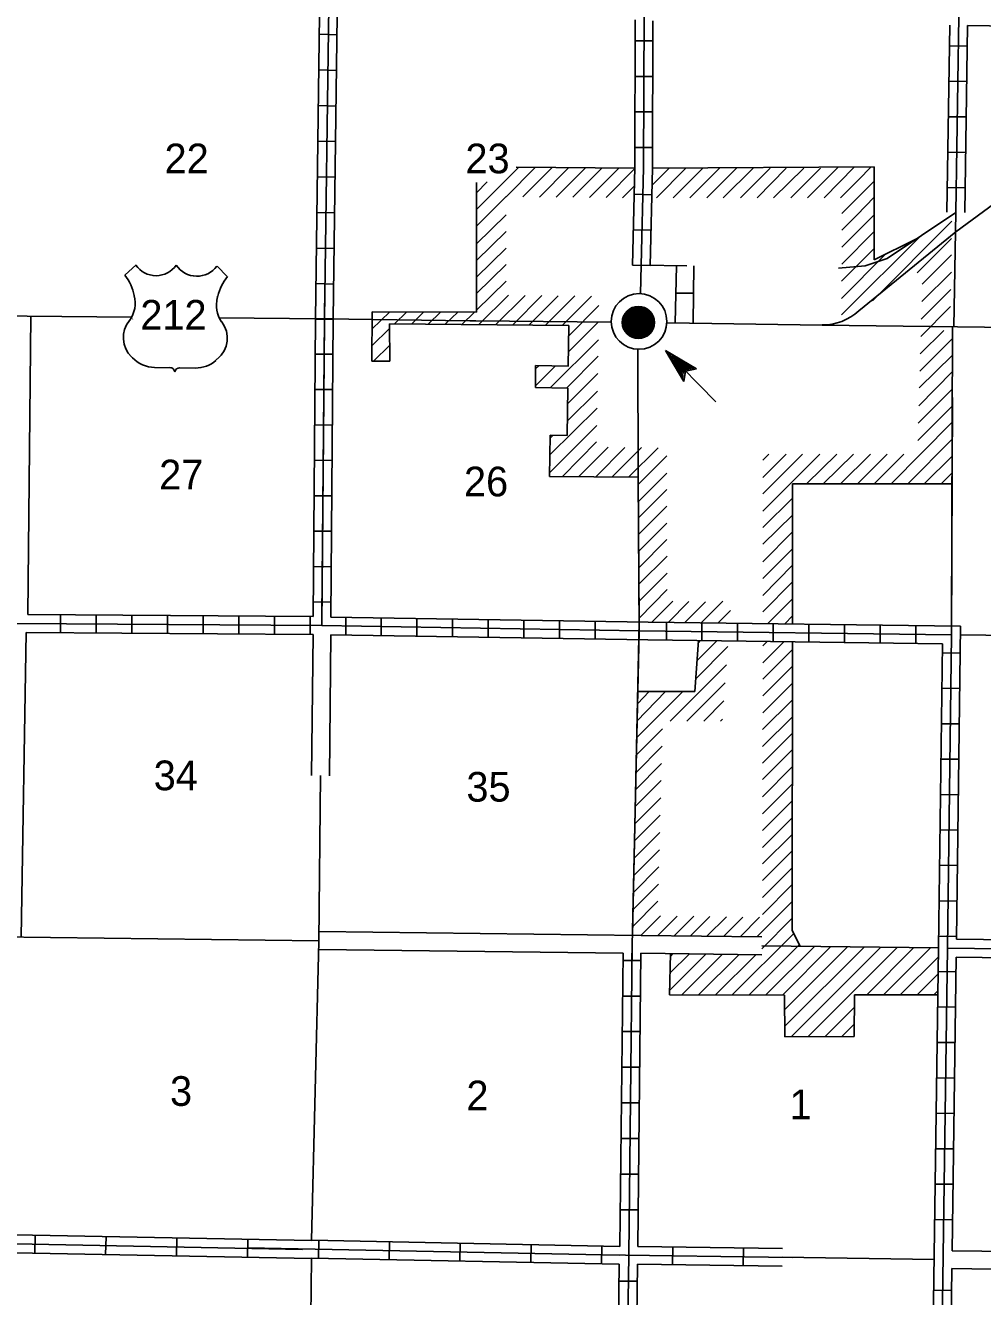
# Model space of a CAD drawing. Extents: x 1142892 to 1570202, y 16283729 to 16658946.
# Drawn here: x 1381881 to 1397999, y 16338242 to 16359654 of the extents above; entities that cross this region are included whole.
import ezdxf

# ---------------------------------------------------------------- set-up
doc = ezdxf.new("R2010")
doc.units = 0
for name, color, linetype in [('L10', 7, 'Continuous'), ('L11', 7, 'Continuous'), ('L13', 7, 'Continuous'), ('L14', 7, 'Continuous'), ('L16', 7, 'Continuous'), ('L28', 7, 'Continuous'), ('L3', 7, 'Continuous'), ('L4', 7, 'Continuous'), ('L5', 7, 'Continuous'), ('L8', 7, 'Continuous'), ('L9', 7, 'Continuous')]:
    doc.layers.add(name, color=color, linetype=linetype)

msp = doc.modelspace()

# ---------------------------------------------------------------- linework, layer by layer
at = {"layer": 'L10'}
msp.add_line((1397747, 16359651), (1402557, 16359604), dxfattribs=at)
at = {"layer": 'L11'}
for p, q in [((1381924, 16349729), (1381974, 16354754)), ((1381807, 16344297), (1381891, 16349428)), ((1386826, 16344389), (1392252, 16344324)), ((1392252, 16344324), (1394284, 16344300)), ((1386823, 16344089), (1391947, 16344028)), ((1392247, 16344024), (1394279, 16344000)), ((1397486, 16339013), (1402334, 16338946)), ((1397482, 16338713), (1402331, 16338646))]:
    msp.add_line(p, q, dxfattribs=at)
for points in [[(1386701, 16347019), (1386724, 16349396)], [(1387001, 16347016), (1387024, 16349388)]]:
    msp.add_lwpolyline(points, dxfattribs=at)
at = {"layer": 'L13'}
for p, q in [((1397624, 16349386), (1402595, 16349327)), ((1376474, 16344362), (1386824, 16344236)), ((1394281, 16344150), (1397257, 16344114)), ((1394625, 16338903), (1397184, 16338868))]:
    msp.add_line(p, q, dxfattribs=at)
for points in [[(1386699, 16339191), (1386824, 16344223), (1386851, 16347018)], [(1386671, 16336418), (1386699, 16338890)]]:
    msp.add_lwpolyline(points, dxfattribs=at)
at = {"layer": 'L16'}
for p, q in [((1390146, 16357267), (1392141, 16357250)), ((1392441, 16357250), (1396176, 16357272)), ((1396176, 16357272), (1396176, 16355704)), ((1389477, 16354826), (1389477, 16357006)), ((1396176, 16355704), (1396876, 16356054)), ((1387715, 16354001), (1387718, 16354827)), ((1387717, 16354536), (1388015, 16354827)), ((1387718, 16354827), (1389477, 16354826)), ((1387718, 16354816), (1387729, 16354827)), ((1388097, 16354627), (1388302, 16354827)), ((1388381, 16354624), (1388588, 16354827)), ((1388664, 16354622), (1388874, 16354827)), ((1388948, 16354619), (1389160, 16354826)), ((1391932, 16354613), (1392232, 16354921)), ((1391932, 16354629), (1392216, 16354921)), ((1391932, 16354638), (1392207, 16354921)), ((1391932, 16354663), (1392182, 16354921)), ((1391932, 16354679), (1392166, 16354921)), ((1391932, 16354688), (1392157, 16354921)), ((1391932, 16354696), (1392141, 16354913)), ((1391941, 16354596), (1392257, 16354921)), ((1391941, 16354604), (1392241, 16354921)), ((1391941, 16354588), (1392266, 16354913)), ((1391941, 16354713), (1392132, 16354913)), ((1391941, 16354654), (1392191, 16354913)), ((1391949, 16354563), (1392291, 16354913)), ((1391949, 16354571), (1392274, 16354913)), ((1391949, 16354738), (1392107, 16354904)), ((1391957, 16354538), (1392307, 16354904)), ((1391957, 16354546), (1392299, 16354904)), ((1391957, 16354771), (1392074, 16354888)), ((1391966, 16354529), (1392316, 16354896)), ((1391966, 16354521), (1392324, 16354888)), ((1391974, 16354513), (1392332, 16354888)), ((1391982, 16354504), (1392341, 16354879)), ((1391991, 16354488), (1392357, 16354871)), ((1391991, 16354496), (1392349, 16354871)), ((1391999, 16354479), (1392366, 16354863)), ((1392007, 16354471), (1392374, 16354854)), ((1392016, 16354463), (1392382, 16354846)), ((1392024, 16354454), (1392391, 16354838)), ((1392024, 16354446), (1392391, 16354829)), ((1392032, 16354446), (1392399, 16354829)), ((1392041, 16354438), (1392407, 16354821)), ((1392049, 16354429), (1392416, 16354813)), ((1392057, 16354421), (1392424, 16354804)), ((1392074, 16354421), (1392432, 16354796)), ((1392074, 16354413), (1392432, 16354788)), ((1392082, 16354413), (1392441, 16354779)), ((1392099, 16354413), (1392441, 16354771)), ((1392107, 16354404), (1392449, 16354763)), ((1392116, 16354396), (1392449, 16354746)), ((1392132, 16354396), (1392457, 16354738)), ((1387716, 16354255), (1388014, 16354546)), ((1391033, 16354599), (1388014, 16354628)), ((1388014, 16354628), (1388018, 16354001)), ((1392141, 16354396), (1392457, 16354729)), ((1392149, 16354388), (1392457, 16354713)), ((1392166, 16354388), (1392466, 16354704)), ((1392174, 16354388), (1392466, 16354696)), ((1392191, 16354388), (1392466, 16354679)), ((1392207, 16354388), (1392466, 16354663)), ((1392216, 16354388), (1392466, 16354654)), ((1392232, 16354388), (1392466, 16354638)), ((1392249, 16354388), (1392466, 16354613)), ((1392266, 16354396), (1392466, 16354604)), ((1392282, 16354396), (1392457, 16354579)), ((1392316, 16354413), (1392449, 16354554)), ((1392332, 16354421), (1392432, 16354521)), ((1392357, 16354438), (1392432, 16354513)), ((1387742, 16354001), (1388016, 16354268)), ((1388018, 16354001), (1387715, 16354001)), ((1390472, 16353585), (1390805, 16353918)), ((1390473, 16353869), (1390527, 16353922)), ((1390704, 16352057), (1390715, 16352751)), ((1390715, 16352751), (1391001, 16352749)), ((1392202, 16352043), (1390704, 16352057)), ((1394800, 16351931), (1394797, 16349571)), ((1397484, 16351931), (1394800, 16351931)), ((1393154, 16348434), (1393216, 16349292)), ((1394797, 16349271), (1394791, 16344408)), ((1392190, 16348434), (1393154, 16348434)), ((1393586, 16347934), (1393621, 16347970)), ((1393783, 16343322), (1394818, 16344357)), ((1394791, 16344408), (1394930, 16344142)), ((1394066, 16343322), (1394915, 16344171)), ((1394348, 16343322), (1395166, 16344139)), ((1394631, 16343321), (1395445, 16344136)), ((1394667, 16343075), (1395725, 16344133)), ((1394669, 16342794), (1396004, 16344129)), ((1394774, 16342616), (1396284, 16344126)), ((1395058, 16342617), (1396563, 16344123)), ((1396048, 16343325), (1396843, 16344119)), ((1396331, 16343325), (1397122, 16344116)), ((1392726, 16343323), (1392742, 16344018)), ((1392728, 16343398), (1393341, 16344011)), ((1392734, 16343688), (1393061, 16344015)), ((1392741, 16343977), (1392782, 16344018)), ((1392936, 16343323), (1393620, 16344008)), ((1393218, 16343323), (1393900, 16344004)), ((1393501, 16343322), (1394179, 16344001)), ((1396614, 16343325), (1397255, 16343966)), ((1396897, 16343325), (1397251, 16343679)), ((1397180, 16343325), (1397247, 16343392)), ((1394665, 16343321), (1392726, 16343323)), ((1394670, 16342615), (1394665, 16343321)), ((1395841, 16343325), (1395837, 16342620)), ((1397246, 16343325), (1395841, 16343325)), ((1395342, 16342618), (1395840, 16343116)), ((1395625, 16342619), (1395838, 16342832)), ((1395837, 16342620), (1394670, 16342615))]:
    msp.add_line(p, q, dxfattribs=at)
for points in [[(1389477, 16356553), (1390190, 16357266)], [(1389975, 16356768), (1390471, 16357264)], [(1390255, 16356766), (1390751, 16357262)], [(1390536, 16356763), (1391032, 16357259)], [(1390816, 16356761), (1391312, 16357257)], [(1391097, 16356759), (1391593, 16357255)], [(1391377, 16356756), (1391873, 16357252)], [(1391658, 16356754), (1392140, 16357237)], [(1392434, 16356964), (1392720, 16357250)], [(1392509, 16356750), (1393003, 16357250)], [(1392786, 16356750), (1393286, 16357250)], [(1393070, 16356750), (1393570, 16357250)], [(1393353, 16356750), (1393853, 16357250)], [(1393629, 16356750), (1394137, 16357250)], [(1393920, 16356750), (1394420, 16357250)], [(1394202, 16356750), (1394694, 16357250)], [(1394479, 16356750), (1394987, 16357250)], [(1394770, 16356750), (1395270, 16357250)], [(1395053, 16356750), (1395575, 16357272)], [(1395331, 16356750), (1395844, 16357272)], [(1395909, 16357055), (1396122, 16357272)], [(1389477, 16356836), (1389659, 16357019)], [(1391938, 16356752), (1392133, 16356947)], [(1395609, 16356750), (1395909, 16357055)], [(1395938, 16356794), (1396176, 16357031)], [(1389477, 16356270), (1389977, 16356770)], [(1395629, 16356484), (1395938, 16356794)], [(1395879, 16356458), (1396176, 16356759)], [(1389477, 16355974), (1389977, 16356462)], [(1395628, 16356203), (1395879, 16356458)], [(1395922, 16356210), (1396176, 16356465)], [(1396143, 16355015), (1397482, 16356354)], [(1389477, 16355695), (1389977, 16356183)], [(1395625, 16354780), (1396974, 16356129)], [(1395627, 16355632), (1396176, 16356181)], [(1395628, 16355916), (1395922, 16356210)], [(1396900, 16355488), (1397474, 16356063)], [(1389477, 16355415), (1389977, 16355903)], [(1395626, 16355348), (1396176, 16355898)], [(1389477, 16355136), (1389977, 16355624)], [(1395625, 16355056), (1396353, 16355792)], [(1396982, 16355296), (1397474, 16355788)], [(1396974, 16355004), (1397474, 16355496)], [(1389477, 16354856), (1389977, 16355344)], [(1396965, 16354704), (1397466, 16355204)], [(1389516, 16354614), (1390017, 16355109)], [(1389797, 16354611), (1390297, 16355106)], [(1390087, 16354608), (1390578, 16355104)], [(1390359, 16354606), (1390854, 16355101)], [(1390640, 16354603), (1391135, 16355098)], [(1390920, 16354600), (1391416, 16355096)], [(1389231, 16354616), (1389446, 16354826)], [(1391030, 16354427), (1391539, 16354936)], [(1396957, 16354412), (1397457, 16354921)], [(1391001, 16352749), (1391015, 16353541), (1390472, 16353556), (1390473, 16353923), (1391021, 16353915), (1391033, 16354599)], [(1391025, 16354155), (1391534, 16354661)], [(1390719, 16353549), (1391529, 16354359)], [(1396940, 16353829), (1397495, 16354383)], [(1396949, 16354121), (1397345, 16354517)], [(1396932, 16353547), (1397493, 16354098)], [(1390991, 16353541), (1391524, 16354081)], [(1391010, 16353282), (1391519, 16353791)], [(1396924, 16353245), (1397492, 16353824)], [(1391005, 16352985), (1391514, 16353494)], [(1396916, 16352954), (1397491, 16353530)], [(1396907, 16352663), (1397490, 16353245)], [(1390710, 16352418), (1391509, 16353204)], [(1390705, 16352119), (1391504, 16352917)], [(1396459, 16351931), (1397489, 16352970)], [(1390714, 16352694), (1390770, 16352750)], [(1390925, 16352055), (1391499, 16352638)], [(1396742, 16351931), (1397488, 16352686)], [(1391197, 16352052), (1391692, 16352547)], [(1391487, 16352049), (1391974, 16352545)], [(1391758, 16352047), (1392253, 16352542)], [(1392039, 16352044), (1392534, 16352539)], [(1392203, 16351924), (1392680, 16352402)], [(1394300, 16352039), (1394692, 16352431)], [(1394300, 16351472), (1395259, 16352431)], [(1394300, 16351764), (1394967, 16352431)], [(1394301, 16352331), (1394400, 16352431)], [(1395033, 16351931), (1395542, 16352431)], [(1395316, 16351931), (1395825, 16352431)], [(1395609, 16351931), (1396109, 16352431)], [(1395892, 16351931), (1396392, 16352431)], [(1396175, 16351931), (1396675, 16352431)], [(1397017, 16351931), (1397486, 16352400)], [(1392204, 16351634), (1392681, 16352111)], [(1397300, 16351931), (1397485, 16352116)], [(1392206, 16351361), (1392682, 16351837)], [(1392207, 16351079), (1392683, 16351554)], [(1394299, 16351197), (1394800, 16351690)], [(1394299, 16350914), (1394800, 16351406)], [(1392209, 16350797), (1392683, 16351272)], [(1394299, 16350621), (1394799, 16351121)], [(1392210, 16350515), (1392684, 16350997)], [(1392211, 16350242), (1392685, 16350716)], [(1394298, 16350337), (1394799, 16350838)], [(1394298, 16350052), (1394799, 16350561)], [(1392213, 16349952), (1392686, 16350425)], [(1394298, 16349778), (1394798, 16350279)], [(1392215, 16349670), (1392687, 16350150)], [(1392430, 16349601), (1392782, 16349954)], [(1392704, 16349598), (1393054, 16349949)], [(1392983, 16349594), (1393332, 16349943)], [(1393262, 16349591), (1393625, 16349954)], [(1394380, 16349577), (1394798, 16349995)], [(1393541, 16349587), (1393754, 16349800)], [(1394669, 16349573), (1394798, 16349709)], [(1393169, 16348649), (1393710, 16349190)], [(1393191, 16348954), (1393524, 16349288)], [(1393213, 16349259), (1393245, 16349291)], [(1394297, 16349202), (1394372, 16349277)], [(1394297, 16348919), (1394651, 16349273)], [(1394296, 16348643), (1394797, 16349144)], [(1392737, 16347934), (1393688, 16348885)], [(1394296, 16348360), (1394797, 16348860)], [(1393020, 16347934), (1393665, 16348580)], [(1394296, 16348076), (1394796, 16348577)], [(1392173, 16347653), (1392954, 16348434)], [(1392179, 16347934), (1392661, 16348434)], [(1392186, 16348229), (1392383, 16348434)], [(1393303, 16347934), (1393643, 16348275)], [(1394295, 16347792), (1394796, 16348293)], [(1394295, 16347509), (1394796, 16348009)], [(1392167, 16347364), (1392610, 16347807)], [(1394295, 16347225), (1394795, 16347726)], [(1392161, 16347065), (1392602, 16347514)], [(1394294, 16346950), (1394795, 16347450)], [(1392155, 16346776), (1392595, 16347223)], [(1394294, 16346657), (1394795, 16347166)], [(1392149, 16346495), (1392587, 16346934)], [(1394294, 16346374), (1394794, 16346875)], [(1392142, 16346206), (1392579, 16346643)], [(1394293, 16346090), (1394794, 16346591)], [(1392136, 16345916), (1392571, 16346352)], [(1394293, 16345807), (1394794, 16346307)], [(1392130, 16345627), (1392564, 16346060)], [(1394293, 16345532), (1394793, 16346024)], [(1392124, 16345337), (1392556, 16345769)], [(1394292, 16345248), (1394793, 16345748)], [(1392118, 16345048), (1392548, 16345478)], [(1394292, 16344964), (1394793, 16345465)], [(1392112, 16344759), (1392540, 16345187)], [(1394292, 16344680), (1394792, 16345181)], [(1392105, 16344468), (1392533, 16344902)], [(1394196, 16344301), (1394792, 16344897)], [(1392253, 16344333), (1392577, 16344657)], [(1392524, 16344321), (1392856, 16344652)], [(1392804, 16344318), (1393134, 16344648)], [(1393076, 16344314), (1393405, 16344644)], [(1393356, 16344311), (1393684, 16344639)], [(1393636, 16344308), (1393963, 16344635)], [(1393916, 16344304), (1394242, 16344630)], [(1394280, 16344102), (1394792, 16344614)]]:
    msp.add_lwpolyline(points, dxfattribs=at)
for centre, radius in [((1392214, 16354667), 469), ((1392203, 16354650), 271)]:
    msp.add_circle(centre, radius, dxfattribs=at)
at = {"layer": 'L28'}
for p, q in [((1392657, 16354179), (1393182, 16353871)), ((1392657, 16354179), (1392966, 16353654)), ((1392657, 16354179), (1393507, 16353313)), ((1392699, 16354129), (1392949, 16353704)), ((1392732, 16354129), (1393141, 16353879)), ((1392741, 16354079), (1392957, 16353721)), ((1392766, 16354079), (1393124, 16353871)), ((1392799, 16354029), (1392957, 16353754)), ((1392824, 16354029), (1393091, 16353863)), ((1392841, 16353988), (1392957, 16353879)), ((1392841, 16353971), (1392974, 16353788)), ((1392857, 16353988), (1393057, 16353854)), ((1392874, 16353954), (1392957, 16353879)), ((1392916, 16353904), (1392974, 16353821)), ((1392941, 16353913), (1393041, 16353846)), ((1392966, 16353888), (1393007, 16353846)), ((1392966, 16353854), (1392982, 16353821)), ((1392966, 16353654), (1392999, 16353829)), ((1393182, 16353871), (1392999, 16353829))]:
    msp.add_line(p, q, dxfattribs=at)
at = {"layer": 'L3'}
for p, q in [((1383557, 16355449), (1383744, 16355619)), ((1385280, 16355425), (1385110, 16355600)), ((1383714, 16355102), (1383714, 16355102)), ((1385114, 16355072), (1385115, 16355095)), ((1383627, 16354678), (1383639, 16354690)), ((1385189, 16354657), (1385189, 16354657)), ((1383686, 16354055), (1383670, 16354070)), ((1384053, 16353892), (1384317, 16353888)), ((1384742, 16353882), (1384478, 16353886)), ((1385089, 16354015), (1385112, 16354038))]:
    msp.add_line(p, q, dxfattribs=at)
for centre, radius, start, end in [((1384081, 16355854), 416, 214.9085, 325.0307), ((1384769, 16355845), 416, 213.4172, 323.8793), ((1382894, 16354937), 836, 11.5124, 37.6324), ((1385932, 16354895), 836, 140.8147, 166.1585), ((1383225, 16354977), 504, 325.3082, 14.1347), ((1385601, 16354945), 504, 165.972, 214.4078), ((1383983, 16354396), 452, 140.7875, 226.1161), ((1384828, 16354384), 452, 309.5624, 37.5162), ((1384063, 16354409), 517, 223.2465, 269.2236), ((1384313, 16353803), 86.1, 9.5933, 89.2237), ((1384482, 16353801), 86.1, 89.2237, 168.854), ((1384749, 16354400), 517, 269.2237, 311.2125)]:
    msp.add_arc(centre, radius, start, end, dxfattribs=at)
at = {"layer": 'L4'}
for p, q in [((1397549, 16356504), (1397513, 16354577)), ((1392252, 16355613), (1392240, 16355135)), ((1392252, 16355613), (1393017, 16355605)), ((1395299, 16354604), (1402506, 16354516))]:
    msp.add_line(p, q, dxfattribs=at)
for points in [[(1397549, 16356504), (1396391, 16355729), (1396024, 16355604), (1395574, 16355563)], [(1397495, 16354579), (1397474, 16349539)], [(1392191, 16354199), (1392202, 16352052)], [(1392202, 16352056), (1392215, 16349607)], [(1392215, 16349607), (1392102, 16344325)]]:
    msp.add_lwpolyline(points, dxfattribs=at)
at = {"layer": 'L5'}
for p, q in [((1397549, 16356179), (1395916, 16354846)), ((1383683, 16354704), (1383691, 16354713)), ((1392691, 16354646), (1395299, 16354604))]:
    msp.add_line(p, q, dxfattribs=at)
for points in [[(1397549, 16356179), (1402415, 16359754), (1402949, 16360021), (1408015, 16362213), (1413365, 16364513), (1414332, 16364929), (1418690, 16366796), (1423148, 16368721), (1424056, 16369129), (1425548, 16369779)], [(1363119, 16355100), (1364983, 16355013), (1371225, 16354954), (1376566, 16354829), (1381908, 16354754), (1383669, 16354738)], [(1385146, 16354729), (1386916, 16354713), (1389366, 16354679), (1389466, 16354679)], [(1389466, 16354679), (1391741, 16354654)]]:
    msp.add_lwpolyline(points, dxfattribs=at)
msp.add_arc((1395307, 16355498), 889, 269.4539, 312.9922, dxfattribs=at)
at = {"layer": 'L8'}
for p, q in [((1386832, 16359504), (1387132, 16359496)), ((1392149, 16359396), (1392449, 16359396)), ((1397442, 16359309), (1397740, 16359305)), ((1386824, 16358904), (1387124, 16358896)), ((1392149, 16358796), (1392449, 16358796)), ((1397433, 16358713), (1397731, 16358708)), ((1386816, 16358304), (1387116, 16358296)), ((1392141, 16358196), (1392441, 16358196)), ((1397424, 16358116), (1397722, 16358112)), ((1386807, 16357704), (1387107, 16357696)), ((1392141, 16357596), (1392441, 16357596)), ((1397415, 16357520), (1397713, 16357515)), ((1386799, 16357104), (1387099, 16357096)), ((1392141, 16357258), (1392102, 16355616)), ((1392291, 16357254), (1392252, 16355613)), ((1392441, 16357251), (1392402, 16355609)), ((1397406, 16356923), (1397704, 16356919)), ((1392429, 16356802), (1392131, 16356809)), ((1386791, 16356504), (1387091, 16356496)), ((1392415, 16356206), (1392117, 16356213)), ((1386782, 16355904), (1387082, 16355896)), ((1392401, 16355609), (1392102, 16355616)), ((1386774, 16355304), (1387074, 16355296)), ((1386921, 16355300), (1386894, 16352101)), ((1392841, 16355146), (1393116, 16355146)), ((1386766, 16354713), (1386724, 16349696)), ((1386767, 16354715), (1387065, 16354713)), ((1387065, 16354702), (1386767, 16354705)), ((1386916, 16354714), (1386874, 16349689)), ((1387066, 16354713), (1387024, 16349688)), ((1386762, 16354118), (1387060, 16354116)), ((1386757, 16353522), (1387055, 16353519)), ((1386752, 16352925), (1387050, 16352923)), ((1386747, 16352329), (1387045, 16352326)), ((1386742, 16351732), (1387040, 16351730)), ((1386737, 16351136), (1387035, 16351133)), ((1386732, 16350539), (1387030, 16350536)), ((1386727, 16349942), (1387025, 16349940)), ((1382474, 16349721), (1382474, 16349421)), ((1383074, 16349721), (1383074, 16349421)), ((1383674, 16349713), (1383674, 16349413)), ((1384274, 16349713), (1384274, 16349413)), ((1384874, 16349713), (1384874, 16349413)), ((1385474, 16349704), (1385474, 16349404)), ((1386074, 16349704), (1386074, 16349404)), ((1386674, 16349696), (1386674, 16349396)), ((1387274, 16349688), (1387274, 16349388)), ((1387874, 16349679), (1387874, 16349379)), ((1388474, 16349671), (1388474, 16349371)), ((1389074, 16349654), (1389074, 16349354)), ((1389674, 16349646), (1389674, 16349346)), ((1390274, 16349638), (1390274, 16349338)), ((1390874, 16349629), (1390874, 16349329)), ((1391474, 16349621), (1391474, 16349321)), ((1392674, 16349596), (1392674, 16349296)), ((1393274, 16349588), (1393274, 16349288)), ((1393874, 16349579), (1393874, 16349279)), ((1394474, 16349579), (1394474, 16349279)), ((1395074, 16349571), (1395074, 16349271)), ((1395674, 16349563), (1395674, 16349263)), ((1396274, 16349554), (1396274, 16349254)), ((1396874, 16349546), (1396874, 16349246)), ((1397321, 16349085), (1397619, 16349081)), ((1397313, 16348488), (1397612, 16348485)), ((1397306, 16347892), (1397604, 16347888)), ((1397298, 16347295), (1397597, 16347292)), ((1397291, 16346699), (1397589, 16346695)), ((1397283, 16346102), (1397581, 16346098)), ((1397276, 16345506), (1397574, 16345502)), ((1397268, 16344909), (1397566, 16344905)), ((1397261, 16344312), (1397559, 16344309)), ((1392249, 16343904), (1391949, 16343904)), ((1397252, 16343716), (1397551, 16343712)), ((1392241, 16343304), (1391941, 16343304)), ((1397244, 16343120), (1397542, 16343115)), ((1392232, 16342704), (1391932, 16342704)), ((1397236, 16342523), (1397534, 16342519)), ((1392224, 16342104), (1391924, 16342104)), ((1397227, 16341926), (1397526, 16341922)), ((1392216, 16341504), (1391916, 16341504)), ((1397219, 16341330), (1397517, 16341326)), ((1392216, 16340904), (1391916, 16340904)), ((1397211, 16340733), (1397509, 16340729)), ((1392207, 16340304), (1391907, 16340304)), ((1397202, 16340137), (1397501, 16340133)), ((1392199, 16339704), (1391899, 16339704)), ((1397194, 16339540), (1397492, 16339536)), ((1392182, 16338504), (1391882, 16338504)), ((1397177, 16338347), (1397476, 16338343))]:
    msp.add_line(p, q, dxfattribs=at)
for points in [[(1397549, 16356504), (1397599, 16359804), (1397632, 16365104), (1397732, 16370363), (1397790, 16375654), (1397857, 16380954), (1397916, 16386288), (1397990, 16391521)], [(1386916, 16354713), (1386991, 16359979), (1387049, 16365263), (1387124, 16370404), (1387257, 16375746), (1387366, 16380046), (1387366, 16381096)], [(1392291, 16357254), (1392299, 16359888), (1392324, 16362571), (1392341, 16365196), (1392382, 16367796)], [(1386766, 16354713), (1386832, 16359829)], [(1387066, 16354713), (1387132, 16359821)], [(1392141, 16357254), (1392149, 16359746)], [(1392441, 16357254), (1392449, 16359729)], [(1397399, 16356507), (1397447, 16359657)], [(1397699, 16356502), (1397747, 16359651)], [(1392844, 16355607), (1392824, 16354646)], [(1393138, 16355604), (1393124, 16354646)], [(1397205, 16332380), (1397232, 16333504), (1397307, 16336954), (1397407, 16344112), (1397474, 16349388), (1397490, 16353388)], [(1392093, 16343904), (1392216, 16349453), (1392202, 16352056)], [(1376433, 16349654), (1381716, 16349579), (1386874, 16349546), (1392216, 16349454), (1397474, 16349388)], [(1381924, 16349729), (1386724, 16349696)], [(1387024, 16349688), (1392365, 16349602)], [(1392365, 16349602), (1397626, 16349536)], [(1381891, 16349428), (1386724, 16349396)], [(1387024, 16349388), (1392362, 16349302)], [(1397626, 16349536), (1397559, 16344261)], [(1392362, 16349302), (1397322, 16349239)], [(1397322, 16349239), (1397257, 16344114), (1397157, 16336957), (1397085, 16333658)], [(1397559, 16344261), (1402540, 16344202)], [(1392099, 16344171), (1392041, 16338937), (1391966, 16333654), (1391849, 16328304)], [(1397407, 16344112), (1407865, 16343979), (1413148, 16343946), (1418398, 16343896)], [(1391947, 16344028), (1391891, 16339087)], [(1392247, 16344024), (1392192, 16339087)], [(1397555, 16343960), (1397486, 16339013)], [(1397555, 16343960), (1402390, 16343896)], [(1391882, 16338787), (1391816, 16333654), (1391699, 16328454)], [(1392189, 16338787), (1392124, 16333796)], [(1397482, 16338713), (1397457, 16336951), (1397385, 16333653)]]:
    msp.add_lwpolyline(points, dxfattribs=at)
at = {"layer": 'L9'}
for p, q in [((1386916, 16354713), (1386874, 16349546)), ((1382045, 16339272), (1382039, 16338974)), ((1383238, 16339249), (1383232, 16338951)), ((1384431, 16339227), (1384425, 16338928)), ((1385624, 16339204), (1385618, 16338906)), ((1386823, 16339181), (1386818, 16338883)), ((1388010, 16339164), (1388004, 16338865)), ((1389203, 16339140), (1389197, 16338842)), ((1390396, 16339116), (1390390, 16338818)), ((1391589, 16339092), (1391583, 16338794)), ((1391586, 16338946), (1394792, 16338901)), ((1392193, 16339087), (1394627, 16339053)), ((1392781, 16339078), (1392777, 16338780)), ((1393974, 16339062), (1393970, 16338763)), ((1392189, 16338787), (1394622, 16338753))]:
    msp.add_line(p, q, dxfattribs=at)
for points in [[(1374883, 16339118), (1381706, 16339129), (1386546, 16339037)], [(1376408, 16339271), (1381708, 16339279), (1386699, 16339185)], [(1386699, 16339191), (1391891, 16339087)], [(1376391, 16338971), (1381708, 16338979), (1386699, 16338884)], [(1385621, 16339062), (1391885, 16338937)], [(1386699, 16338890), (1391882, 16338787)]]:
    msp.add_lwpolyline(points, dxfattribs=at)

# ---------------------------------------------------------------- texts
at = {"layer": 'L14'}
for s, p in [('22', (1384224, 16357163)), ('23', (1389291, 16357163)), ('27', (1384133, 16351838)), ('26', (1389266, 16351721)), ('34', (1384041, 16346771)), ('35', (1389307, 16346579)), ('3', (1384316, 16341454)), ('2', (1389307, 16341379)), ('1', (1394749, 16341229))]:
    msp.add_text(s, height=500, rotation=0, dxfattribs=at).set_placement(p)
at = {"layer": 'L3'}
msp.add_text('212', height=500, rotation=0, dxfattribs=at).set_placement((1383816, 16354529))

doc.saveas('drawing.dxf')
